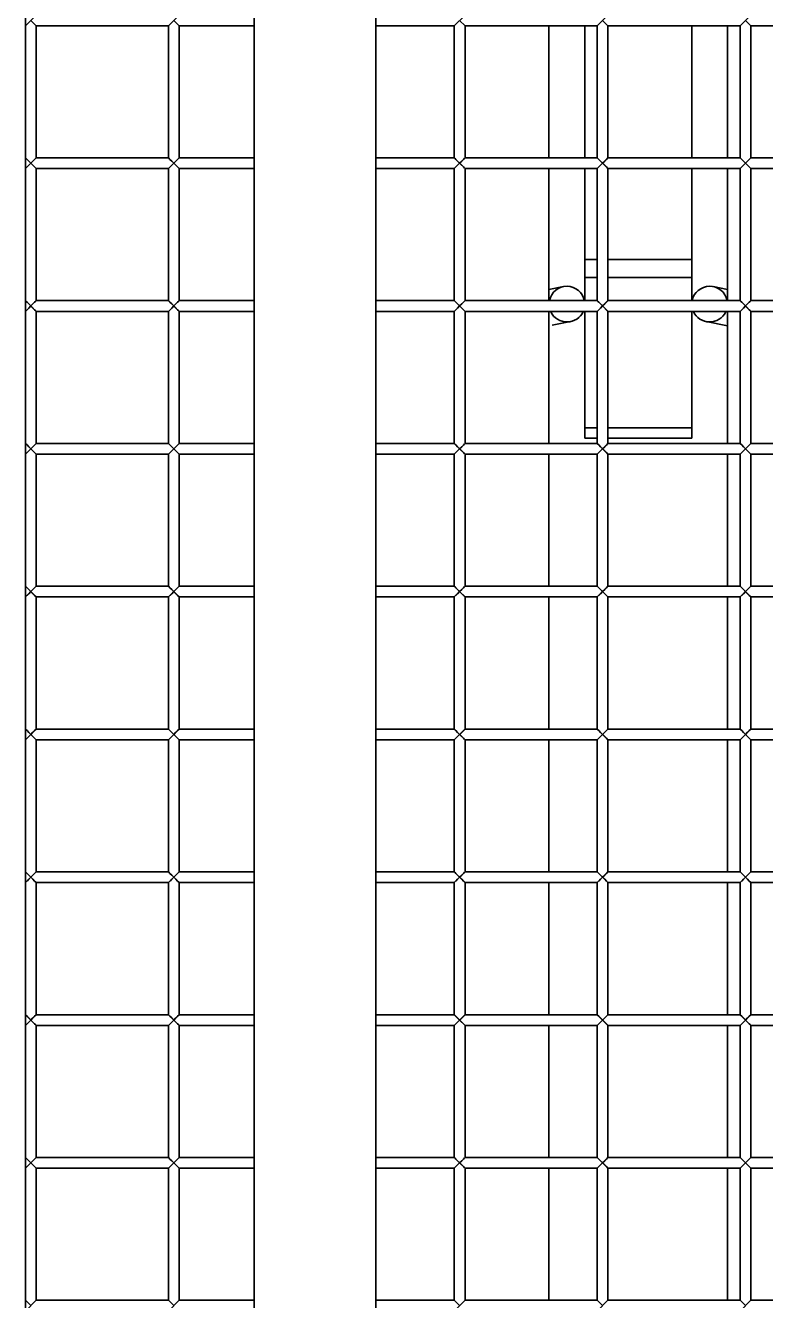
# Model space of a CAD drawing. Header units: millimetres. Extents: x 32496 to 166256, y 3504 to 23939.
# Drawn here: x 145206.7 to 145413.8, y 13907.8 to 14264.9 of the extents above; entities that cross this region are included whole.
import ezdxf

# ---------------------------------------------------------------- set-up
doc = ezdxf.new("R2010")
doc.units = ezdxf.units.MM
doc.layers.get('0').update_dxf_attribs({"lineweight": 35})

# ---------------------------------------------------------------- blocks, each defined once
blk = doc.blocks.new('8-1250')
at = {"linetype": 'Continuous'}
for p, q in [((-3325.63, -32393.79), (-3325.63, -33324.79)), ((-3291.63, -32393.79), (-3291.63, -33324.79)), ((-3389.63, -33311.79), (-3389.63, -32408.79)), ((-3389.63, -32641.79), (-3386.63, -32638.79)), ((-3386.63, -32641.79), (-3388.13, -32640.29)), ((-3349.63, -32641.79), (-3346.63, -32638.79)), ((-3346.63, -32641.79), (-3348.13, -32640.29)), ((-3269.63, -32641.79), (-3266.63, -32638.79)), ((-3266.63, -32641.79), (-3268.13, -32640.29)), ((-3229.63, -32641.79), (-3226.63, -32638.79)), ((-3226.63, -32641.79), (-3228.13, -32640.29)), ((-3189.63, -32641.79), (-3186.63, -32638.79)), ((-3186.63, -32641.79), (-3188.13, -32640.29)), ((-3386.63, -32641.79), (-3386.63, -32678.79)), ((-3386.63, -32641.79), (-3349.63, -32641.79)), ((-3349.63, -32641.79), (-3349.63, -32678.79)), ((-3346.63, -32641.79), (-3346.63, -32678.79)), ((-3346.63, -32641.79), (-3325.63, -32641.79)), ((-3291.63, -32641.79), (-3269.63, -32641.79)), ((-3269.63, -32641.79), (-3269.63, -32678.79)), ((-3266.63, -32641.79), (-3266.63, -32678.79)), ((-3266.63, -32641.79), (-3229.63, -32641.79)), ((-3243.13, -32678.79), (-3243.13, -32641.79)), ((-3233.13, -32678.79), (-3233.13, -32641.79)), ((-3229.63, -32641.79), (-3229.63, -32678.79)), ((-3226.63, -32641.79), (-3226.63, -32678.79)), ((-3226.63, -32641.79), (-3189.63, -32641.79)), ((-3203.13, -32678.79), (-3203.13, -32641.79)), ((-3193.13, -32641.79), (-3193.13, -32678.79)), ((-3189.63, -32641.79), (-3189.63, -32678.79)), ((-3186.63, -32641.79), (-3186.63, -32678.79)), ((-3186.63, -32641.79), (-3149.63, -32641.79)), ((-3389.63, -32681.79), (-3386.63, -32678.79)), ((-3389.63, -32678.79), (-3388.13, -32680.29)), ((-3386.63, -32678.79), (-3349.63, -32678.79)), ((-3349.63, -32681.79), (-3346.63, -32678.79)), ((-3349.63, -32678.79), (-3348.13, -32680.29)), ((-3346.63, -32678.79), (-3325.63, -32678.79)), ((-3291.63, -32678.79), (-3269.63, -32678.79)), ((-3269.63, -32681.79), (-3266.63, -32678.79)), ((-3269.63, -32678.79), (-3268.13, -32680.29)), ((-3266.63, -32678.79), (-3229.63, -32678.79)), ((-3229.63, -32681.79), (-3226.63, -32678.79)), ((-3229.63, -32678.79), (-3228.13, -32680.29)), ((-3226.63, -32678.79), (-3189.63, -32678.79)), ((-3189.63, -32681.79), (-3186.63, -32678.79)), ((-3189.63, -32678.79), (-3188.13, -32680.29)), ((-3186.63, -32678.79), (-3149.63, -32678.79)), ((-3386.63, -32681.79), (-3388.13, -32680.29)), ((-3386.63, -32681.79), (-3386.63, -32718.79)), ((-3386.63, -32681.79), (-3349.63, -32681.79)), ((-3349.63, -32681.79), (-3349.63, -32718.79)), ((-3346.63, -32681.79), (-3348.13, -32680.29)), ((-3346.63, -32681.79), (-3346.63, -32718.79)), ((-3346.63, -32681.79), (-3325.63, -32681.79)), ((-3291.63, -32681.79), (-3269.63, -32681.79)), ((-3269.63, -32681.79), (-3269.63, -32718.79)), ((-3266.63, -32681.79), (-3268.13, -32680.29)), ((-3266.63, -32681.79), (-3266.63, -32718.79)), ((-3266.63, -32681.79), (-3229.63, -32681.79)), ((-3243.13, -32718.79), (-3243.13, -32681.79)), ((-3233.13, -32718.82), (-3233.13, -32681.79)), ((-3229.63, -32681.79), (-3229.63, -32718.79)), ((-3226.63, -32681.79), (-3228.13, -32680.29)), ((-3226.63, -32681.79), (-3226.63, -32718.79)), ((-3226.63, -32681.79), (-3189.63, -32681.79)), ((-3203.13, -32718.82), (-3203.13, -32681.79)), ((-3193.13, -32681.79), (-3193.13, -32718.79)), ((-3189.63, -32681.79), (-3189.63, -32718.79)), ((-3186.63, -32681.79), (-3188.13, -32680.29)), ((-3186.63, -32681.79), (-3186.63, -32718.79)), ((-3186.63, -32681.79), (-3149.63, -32681.79)), ((-3233.13, -32707.29), (-3229.63, -32707.29)), ((-3226.63, -32707.29), (-3203.13, -32707.29)), ((-3243.13, -32715.66), (-3239.04, -32714.86)), ((-3229.63, -32712.29), (-3233.13, -32712.29)), ((-3203.13, -32712.29), (-3226.63, -32712.29)), ((-3197.21, -32714.86), (-3193.13, -32715.66)), ((-3389.63, -32721.79), (-3386.63, -32718.79)), ((-3389.63, -32718.79), (-3388.13, -32720.29)), ((-3386.63, -32718.79), (-3349.63, -32718.79)), ((-3349.63, -32721.79), (-3346.63, -32718.79)), ((-3349.63, -32718.79), (-3348.13, -32720.29)), ((-3346.63, -32718.79), (-3325.63, -32718.79)), ((-3291.63, -32718.79), (-3269.63, -32718.79)), ((-3269.63, -32721.79), (-3266.63, -32718.79)), ((-3269.63, -32718.79), (-3268.13, -32720.29)), ((-3266.63, -32718.79), (-3229.63, -32718.79)), ((-3229.63, -32721.79), (-3226.63, -32718.79)), ((-3229.63, -32718.79), (-3228.13, -32720.29)), ((-3226.63, -32718.79), (-3189.63, -32718.79)), ((-3189.63, -32721.79), (-3186.63, -32718.79)), ((-3189.63, -32718.79), (-3188.13, -32720.29)), ((-3186.63, -32718.79), (-3149.63, -32718.79)), ((-3386.63, -32721.79), (-3388.13, -32720.29)), ((-3386.63, -32721.79), (-3386.63, -32758.79)), ((-3386.63, -32721.79), (-3349.63, -32721.79)), ((-3349.63, -32721.79), (-3349.63, -32758.79)), ((-3346.63, -32721.79), (-3348.13, -32720.29)), ((-3346.63, -32721.79), (-3346.63, -32758.79)), ((-3346.63, -32721.79), (-3325.63, -32721.79)), ((-3291.63, -32721.79), (-3269.63, -32721.79)), ((-3269.63, -32721.79), (-3269.63, -32758.79)), ((-3266.63, -32721.79), (-3268.13, -32720.29)), ((-3266.63, -32721.79), (-3266.63, -32758.79)), ((-3266.63, -32721.79), (-3229.63, -32721.79)), ((-3243.13, -32758.79), (-3243.13, -32721.79)), ((-3233.13, -32721.79), (-3233.13, -32757.29)), ((-3229.63, -32721.79), (-3229.63, -32758.79)), ((-3226.63, -32721.79), (-3228.13, -32720.29)), ((-3226.63, -32721.79), (-3226.63, -32758.79)), ((-3226.63, -32721.79), (-3189.63, -32721.79)), ((-3203.13, -32757.29), (-3203.13, -32721.79)), ((-3193.13, -32721.79), (-3193.13, -32758.79)), ((-3189.63, -32721.79), (-3189.63, -32758.79)), ((-3186.63, -32721.79), (-3188.13, -32720.29)), ((-3186.63, -32721.79), (-3186.63, -32758.79)), ((-3186.63, -32721.79), (-3149.63, -32721.79)), ((-3242.27, -32725.68), (-3237.13, -32724.68)), ((-3199.12, -32724.68), (-3193.13, -32725.84)), ((-3233.13, -32754.4), (-3229.63, -32754.4)), ((-3226.63, -32754.4), (-3203.13, -32754.4)), ((-3229.63, -32757.29), (-3233.13, -32757.29)), ((-3203.13, -32757.29), (-3226.63, -32757.29)), ((-3389.63, -32761.79), (-3386.63, -32758.79)), ((-3389.63, -32758.79), (-3388.13, -32760.29)), ((-3386.63, -32761.79), (-3388.13, -32760.29)), ((-3386.63, -32758.79), (-3349.63, -32758.79)), ((-3349.63, -32761.79), (-3346.63, -32758.79)), ((-3349.63, -32758.79), (-3348.13, -32760.29)), ((-3346.63, -32761.79), (-3348.13, -32760.29)), ((-3346.63, -32758.79), (-3325.63, -32758.79)), ((-3291.63, -32758.79), (-3269.63, -32758.79)), ((-3269.63, -32761.79), (-3266.63, -32758.79)), ((-3269.63, -32758.79), (-3268.13, -32760.29)), ((-3266.63, -32761.79), (-3268.13, -32760.29)), ((-3266.63, -32758.79), (-3229.63, -32758.79)), ((-3229.63, -32761.79), (-3226.63, -32758.79)), ((-3229.63, -32758.79), (-3228.13, -32760.29)), ((-3226.63, -32761.79), (-3228.13, -32760.29)), ((-3226.63, -32758.79), (-3189.63, -32758.79)), ((-3189.63, -32761.79), (-3186.63, -32758.79)), ((-3189.63, -32758.79), (-3188.13, -32760.29)), ((-3186.63, -32761.79), (-3188.13, -32760.29)), ((-3186.63, -32758.79), (-3149.63, -32758.79)), ((-3386.63, -32761.79), (-3386.63, -32798.79)), ((-3386.63, -32761.79), (-3349.63, -32761.79)), ((-3349.63, -32761.79), (-3349.63, -32798.79)), ((-3346.63, -32761.79), (-3346.63, -32798.79)), ((-3346.63, -32761.79), (-3325.63, -32761.79)), ((-3291.63, -32761.79), (-3269.63, -32761.79)), ((-3269.63, -32761.79), (-3269.63, -32798.79)), ((-3266.63, -32761.79), (-3266.63, -32798.79)), ((-3266.63, -32761.79), (-3229.63, -32761.79)), ((-3243.13, -32798.79), (-3243.13, -32761.79)), ((-3229.63, -32761.79), (-3229.63, -32798.79)), ((-3226.63, -32761.79), (-3226.63, -32798.79)), ((-3226.63, -32761.79), (-3189.63, -32761.79)), ((-3193.13, -32761.79), (-3193.13, -32798.79)), ((-3189.63, -32761.79), (-3189.63, -32798.79)), ((-3186.63, -32761.79), (-3186.63, -32798.79)), ((-3186.63, -32761.79), (-3149.63, -32761.79)), ((-3389.63, -32801.79), (-3386.63, -32798.79)), ((-3389.63, -32798.79), (-3388.13, -32800.29)), ((-3386.63, -32801.79), (-3388.13, -32800.29)), ((-3386.63, -32798.79), (-3349.63, -32798.79)), ((-3349.63, -32801.79), (-3346.63, -32798.79)), ((-3349.63, -32798.79), (-3348.13, -32800.29)), ((-3346.63, -32801.79), (-3348.13, -32800.29)), ((-3346.63, -32798.79), (-3325.63, -32798.79)), ((-3291.63, -32798.79), (-3269.63, -32798.79)), ((-3269.63, -32801.79), (-3266.63, -32798.79)), ((-3269.63, -32798.79), (-3268.13, -32800.29)), ((-3266.63, -32801.79), (-3268.13, -32800.29)), ((-3266.63, -32798.79), (-3229.63, -32798.79)), ((-3229.63, -32801.79), (-3226.63, -32798.79)), ((-3229.63, -32798.79), (-3228.13, -32800.29)), ((-3226.63, -32801.79), (-3228.13, -32800.29)), ((-3226.63, -32798.79), (-3189.63, -32798.79)), ((-3189.63, -32801.79), (-3186.63, -32798.79)), ((-3189.63, -32798.79), (-3188.13, -32800.29)), ((-3186.63, -32801.79), (-3188.13, -32800.29)), ((-3186.63, -32798.79), (-3149.63, -32798.79)), ((-3386.63, -32801.79), (-3386.63, -32838.79)), ((-3386.63, -32801.79), (-3349.63, -32801.79)), ((-3349.63, -32801.79), (-3349.63, -32838.79)), ((-3346.63, -32801.79), (-3346.63, -32838.79)), ((-3346.63, -32801.79), (-3325.63, -32801.79)), ((-3291.63, -32801.79), (-3269.63, -32801.79)), ((-3269.63, -32801.79), (-3269.63, -32838.79)), ((-3266.63, -32801.79), (-3266.63, -32838.79)), ((-3266.63, -32801.79), (-3229.63, -32801.79)), ((-3243.13, -32838.79), (-3243.13, -32801.79)), ((-3229.63, -32801.79), (-3229.63, -32838.79)), ((-3226.63, -32801.79), (-3226.63, -32838.79)), ((-3226.63, -32801.79), (-3189.63, -32801.79)), ((-3193.13, -32801.79), (-3193.13, -32838.79)), ((-3189.63, -32801.79), (-3189.63, -32838.79)), ((-3186.63, -32801.79), (-3186.63, -32838.79)), ((-3186.63, -32801.79), (-3149.63, -32801.79)), ((-3389.63, -32841.79), (-3386.63, -32838.79)), ((-3389.63, -32838.79), (-3388.13, -32840.29)), ((-3386.63, -32841.79), (-3388.13, -32840.29)), ((-3386.63, -32838.79), (-3349.63, -32838.79)), ((-3349.63, -32841.79), (-3346.63, -32838.79)), ((-3349.63, -32838.79), (-3348.13, -32840.29)), ((-3346.63, -32841.79), (-3348.13, -32840.29)), ((-3346.63, -32838.79), (-3325.63, -32838.79)), ((-3291.63, -32838.79), (-3269.63, -32838.79)), ((-3269.63, -32841.79), (-3266.63, -32838.79)), ((-3269.63, -32838.79), (-3268.13, -32840.29)), ((-3266.63, -32841.79), (-3268.13, -32840.29)), ((-3266.63, -32838.79), (-3229.63, -32838.79)), ((-3229.63, -32841.79), (-3226.63, -32838.79)), ((-3229.63, -32838.79), (-3228.13, -32840.29)), ((-3226.63, -32841.79), (-3228.13, -32840.29)), ((-3226.63, -32838.79), (-3189.63, -32838.79)), ((-3189.63, -32841.79), (-3186.63, -32838.79)), ((-3189.63, -32838.79), (-3188.13, -32840.29)), ((-3186.63, -32841.79), (-3188.13, -32840.29)), ((-3186.63, -32838.79), (-3149.63, -32838.79)), ((-3386.63, -32841.79), (-3386.63, -32878.79)), ((-3386.63, -32841.79), (-3349.63, -32841.79)), ((-3349.63, -32841.79), (-3349.63, -32878.79)), ((-3346.63, -32841.79), (-3346.63, -32878.79)), ((-3346.63, -32841.79), (-3325.63, -32841.79)), ((-3291.63, -32841.79), (-3269.63, -32841.79)), ((-3269.63, -32841.79), (-3269.63, -32878.79)), ((-3266.63, -32841.79), (-3266.63, -32878.79)), ((-3266.63, -32841.79), (-3229.63, -32841.79)), ((-3243.13, -32878.79), (-3243.13, -32841.79)), ((-3229.63, -32841.79), (-3229.63, -32878.79)), ((-3226.63, -32841.79), (-3226.63, -32878.79)), ((-3226.63, -32841.79), (-3189.63, -32841.79)), ((-3193.13, -32841.79), (-3193.13, -32878.79)), ((-3189.63, -32841.79), (-3189.63, -32878.79)), ((-3186.63, -32841.79), (-3186.63, -32878.79)), ((-3186.63, -32841.79), (-3149.63, -32841.79)), ((-3389.63, -32881.79), (-3386.63, -32878.79)), ((-3389.63, -32878.79), (-3388.13, -32880.29)), ((-3386.63, -32878.79), (-3349.63, -32878.79)), ((-3349.63, -32881.79), (-3346.63, -32878.79)), ((-3349.63, -32878.79), (-3348.13, -32880.29)), ((-3346.63, -32878.79), (-3325.63, -32878.79)), ((-3291.63, -32878.79), (-3269.63, -32878.79)), ((-3269.63, -32881.79), (-3266.63, -32878.79)), ((-3269.63, -32878.79), (-3268.13, -32880.29)), ((-3266.63, -32878.79), (-3229.63, -32878.79)), ((-3229.63, -32881.79), (-3226.63, -32878.79)), ((-3229.63, -32878.79), (-3228.13, -32880.29)), ((-3226.63, -32878.79), (-3189.63, -32878.79)), ((-3189.63, -32881.79), (-3186.63, -32878.79)), ((-3189.63, -32878.79), (-3188.13, -32880.29)), ((-3186.63, -32878.79), (-3149.63, -32878.79)), ((-3386.63, -32881.79), (-3388.13, -32880.29)), ((-3386.63, -32881.79), (-3386.63, -32918.79)), ((-3386.63, -32881.79), (-3349.63, -32881.79)), ((-3349.63, -32881.79), (-3349.63, -32918.79)), ((-3346.63, -32881.79), (-3348.13, -32880.29)), ((-3346.63, -32881.79), (-3346.63, -32918.79)), ((-3346.63, -32881.79), (-3325.63, -32881.79)), ((-3291.63, -32881.79), (-3269.63, -32881.79)), ((-3269.63, -32881.79), (-3269.63, -32918.79)), ((-3266.63, -32881.79), (-3268.13, -32880.29)), ((-3266.63, -32881.79), (-3266.63, -32918.79)), ((-3266.63, -32881.79), (-3229.63, -32881.79)), ((-3243.13, -32918.79), (-3243.13, -32881.79)), ((-3229.63, -32881.79), (-3229.63, -32918.79)), ((-3226.63, -32881.79), (-3228.13, -32880.29)), ((-3226.63, -32881.79), (-3226.63, -32918.79)), ((-3226.63, -32881.79), (-3189.63, -32881.79)), ((-3193.13, -32881.79), (-3193.13, -32918.79)), ((-3189.63, -32881.79), (-3189.63, -32918.79)), ((-3186.63, -32881.79), (-3188.13, -32880.29)), ((-3186.63, -32881.79), (-3186.63, -32918.79)), ((-3186.63, -32881.79), (-3149.63, -32881.79)), ((-3389.63, -32921.79), (-3386.63, -32918.79)), ((-3389.63, -32918.79), (-3388.13, -32920.29)), ((-3386.63, -32918.79), (-3349.63, -32918.79)), ((-3349.63, -32921.79), (-3346.63, -32918.79)), ((-3349.63, -32918.79), (-3348.13, -32920.29)), ((-3346.63, -32918.79), (-3325.63, -32918.79)), ((-3291.63, -32918.79), (-3269.63, -32918.79)), ((-3269.63, -32921.79), (-3266.63, -32918.79)), ((-3269.63, -32918.79), (-3268.13, -32920.29)), ((-3266.63, -32918.79), (-3229.63, -32918.79)), ((-3229.63, -32921.79), (-3226.63, -32918.79)), ((-3229.63, -32918.79), (-3228.13, -32920.29)), ((-3226.63, -32918.79), (-3189.63, -32918.79)), ((-3189.63, -32921.79), (-3186.63, -32918.79)), ((-3189.63, -32918.79), (-3188.13, -32920.29)), ((-3186.63, -32918.79), (-3149.63, -32918.79)), ((-3386.63, -32921.79), (-3388.13, -32920.29)), ((-3386.63, -32921.79), (-3386.63, -32958.79)), ((-3386.63, -32921.79), (-3349.63, -32921.79)), ((-3349.63, -32921.79), (-3349.63, -32958.79)), ((-3346.63, -32921.79), (-3348.13, -32920.29)), ((-3346.63, -32921.79), (-3346.63, -32958.79)), ((-3346.63, -32921.79), (-3325.63, -32921.79)), ((-3291.63, -32921.79), (-3269.63, -32921.79)), ((-3269.63, -32921.79), (-3269.63, -32958.79)), ((-3266.63, -32921.79), (-3268.13, -32920.29)), ((-3266.63, -32921.79), (-3266.63, -32958.79)), ((-3266.63, -32921.79), (-3229.63, -32921.79)), ((-3243.13, -32958.79), (-3243.13, -32921.79)), ((-3229.63, -32921.79), (-3229.63, -32958.79)), ((-3226.63, -32921.79), (-3228.13, -32920.29)), ((-3226.63, -32921.79), (-3226.63, -32958.79)), ((-3226.63, -32921.79), (-3189.63, -32921.79)), ((-3193.13, -32921.79), (-3193.13, -32958.79)), ((-3189.63, -32921.79), (-3189.63, -32958.79)), ((-3186.63, -32921.79), (-3188.13, -32920.29)), ((-3186.63, -32921.79), (-3186.63, -32958.79)), ((-3186.63, -32921.79), (-3149.63, -32921.79)), ((-3389.63, -32961.79), (-3386.63, -32958.79)), ((-3389.63, -32958.79), (-3388.13, -32960.29)), ((-3386.63, -32961.79), (-3388.13, -32960.29)), ((-3386.63, -32958.79), (-3349.63, -32958.79)), ((-3349.63, -32961.79), (-3346.63, -32958.79)), ((-3349.63, -32958.79), (-3348.13, -32960.29)), ((-3346.63, -32961.79), (-3348.13, -32960.29)), ((-3346.63, -32958.79), (-3325.63, -32958.79)), ((-3291.63, -32958.79), (-3269.63, -32958.79)), ((-3269.63, -32961.79), (-3266.63, -32958.79)), ((-3269.63, -32958.79), (-3268.13, -32960.29)), ((-3266.63, -32961.79), (-3268.13, -32960.29)), ((-3266.63, -32958.79), (-3229.63, -32958.79)), ((-3229.63, -32961.79), (-3226.63, -32958.79)), ((-3229.63, -32958.79), (-3228.13, -32960.29)), ((-3226.63, -32961.79), (-3228.13, -32960.29)), ((-3226.63, -32958.79), (-3189.63, -32958.79)), ((-3189.63, -32961.79), (-3186.63, -32958.79)), ((-3189.63, -32958.79), (-3188.13, -32960.29)), ((-3186.63, -32961.79), (-3188.13, -32960.29)), ((-3186.63, -32958.79), (-3149.63, -32958.79)), ((-3386.63, -32961.79), (-3386.63, -32998.79)), ((-3386.63, -32961.79), (-3349.63, -32961.79)), ((-3349.63, -32961.79), (-3349.63, -32998.79)), ((-3346.63, -32961.79), (-3346.63, -32998.79)), ((-3346.63, -32961.79), (-3325.63, -32961.79)), ((-3291.63, -32961.79), (-3269.63, -32961.79)), ((-3269.63, -32961.79), (-3269.63, -32998.79)), ((-3266.63, -32961.79), (-3266.63, -32998.79)), ((-3266.63, -32961.79), (-3229.63, -32961.79)), ((-3243.13, -32998.79), (-3243.13, -32961.79)), ((-3229.63, -32961.79), (-3229.63, -32998.79)), ((-3226.63, -32961.79), (-3226.63, -32998.79)), ((-3226.63, -32961.79), (-3189.63, -32961.79)), ((-3193.13, -32961.79), (-3193.13, -32998.79)), ((-3189.63, -32961.79), (-3189.63, -32998.79)), ((-3186.63, -32961.79), (-3186.63, -32998.79)), ((-3186.63, -32961.79), (-3149.63, -32961.79)), ((-3389.63, -33001.79), (-3386.63, -32998.79)), ((-3389.63, -32998.79), (-3388.13, -33000.29)), ((-3386.63, -32998.79), (-3349.63, -32998.79)), ((-3349.63, -33001.79), (-3346.63, -32998.79)), ((-3349.63, -32998.79), (-3348.13, -33000.29)), ((-3346.63, -32998.79), (-3325.63, -32998.79)), ((-3291.63, -32998.79), (-3269.63, -32998.79)), ((-3269.63, -33001.79), (-3266.63, -32998.79)), ((-3269.63, -32998.79), (-3268.13, -33000.29)), ((-3266.63, -32998.79), (-3229.63, -32998.79)), ((-3229.63, -33001.79), (-3226.63, -32998.79)), ((-3229.63, -32998.79), (-3228.13, -33000.29)), ((-3226.63, -32998.79), (-3189.63, -32998.79)), ((-3189.63, -33001.79), (-3186.63, -32998.79)), ((-3189.63, -32998.79), (-3188.13, -33000.29)), ((-3186.63, -32998.79), (-3149.63, -32998.79))]:
    blk.add_line(p, q, dxfattribs=at)
for points in [[(-3389.51, -32678.9), (-3389.2, -32679.22), (-3388.71, -32679.71), (-3387.54, -32680.88)], [(-3388.13, -32680.29), (-3387.54, -32679.7), (-3387.07, -32679.23), (-3386.74, -32678.9)], [(-3349.51, -32678.9), (-3349.2, -32679.22), (-3348.71, -32679.71), (-3347.54, -32680.88)], [(-3348.13, -32680.29), (-3347.54, -32679.7), (-3347.07, -32679.23), (-3346.74, -32678.9)], [(-3269.51, -32678.9), (-3269.2, -32679.22), (-3268.71, -32679.71), (-3267.54, -32680.88)], [(-3268.13, -32680.29), (-3267.54, -32679.7), (-3267.07, -32679.23), (-3266.74, -32678.9)], [(-3229.51, -32678.9), (-3229.2, -32679.22), (-3228.71, -32679.71), (-3227.54, -32680.88)], [(-3228.13, -32680.29), (-3227.54, -32679.7), (-3227.07, -32679.23), (-3226.74, -32678.9)], [(-3189.51, -32678.9), (-3189.2, -32679.22), (-3188.71, -32679.71), (-3187.54, -32680.88)], [(-3188.13, -32680.29), (-3187.54, -32679.7), (-3187.07, -32679.23), (-3186.74, -32678.9)], [(-3388.13, -32680.29), (-3388.72, -32680.88), (-3389.19, -32681.35)], [(-3386.74, -32681.67), (-3387.07, -32681.35), (-3387.54, -32680.88)], [(-3348.13, -32680.29), (-3348.72, -32680.88), (-3349.19, -32681.35)], [(-3346.74, -32681.67), (-3347.07, -32681.35), (-3347.54, -32680.88)], [(-3268.13, -32680.29), (-3268.72, -32680.88), (-3269.19, -32681.35)], [(-3266.74, -32681.67), (-3267.07, -32681.35), (-3267.54, -32680.88)], [(-3228.13, -32680.29), (-3228.72, -32680.88), (-3229.19, -32681.35)], [(-3226.74, -32681.67), (-3227.07, -32681.35), (-3227.54, -32680.88)], [(-3188.13, -32680.29), (-3188.72, -32680.88), (-3189.19, -32681.35)], [(-3186.74, -32681.67), (-3187.07, -32681.35), (-3187.54, -32680.88)], [(-3389.51, -32718.9), (-3389.2, -32719.22), (-3388.71, -32719.71), (-3387.54, -32720.88)], [(-3388.13, -32720.29), (-3387.54, -32719.7), (-3387.07, -32719.23), (-3386.74, -32718.9)], [(-3349.51, -32718.9), (-3349.2, -32719.22), (-3348.71, -32719.71), (-3347.54, -32720.88)], [(-3348.13, -32720.29), (-3347.54, -32719.7), (-3347.07, -32719.23), (-3346.74, -32718.9)], [(-3269.51, -32718.9), (-3269.2, -32719.22), (-3268.71, -32719.71), (-3267.54, -32720.88)], [(-3268.13, -32720.29), (-3267.54, -32719.7), (-3267.07, -32719.23), (-3266.74, -32718.9)], [(-3229.51, -32718.9), (-3229.2, -32719.22), (-3228.71, -32719.71), (-3227.54, -32720.88)], [(-3228.13, -32720.29), (-3227.54, -32719.7), (-3227.07, -32719.23), (-3226.74, -32718.9)], [(-3189.51, -32718.9), (-3189.2, -32719.22), (-3188.71, -32719.71), (-3187.54, -32720.88)], [(-3188.13, -32720.29), (-3187.54, -32719.7), (-3187.07, -32719.23), (-3186.74, -32718.9)], [(-3388.13, -32720.29), (-3388.72, -32720.88), (-3389.19, -32721.35)], [(-3386.74, -32721.67), (-3387.07, -32721.35), (-3387.54, -32720.88)], [(-3348.13, -32720.29), (-3348.72, -32720.88), (-3349.19, -32721.35)], [(-3346.74, -32721.67), (-3347.07, -32721.35), (-3347.54, -32720.88)], [(-3268.13, -32720.29), (-3268.72, -32720.88), (-3269.19, -32721.35)], [(-3266.74, -32721.67), (-3267.07, -32721.35), (-3267.54, -32720.88)], [(-3228.13, -32720.29), (-3228.72, -32720.88), (-3229.19, -32721.35)], [(-3226.74, -32721.67), (-3227.07, -32721.35), (-3227.54, -32720.88)], [(-3188.13, -32720.29), (-3188.72, -32720.88), (-3189.19, -32721.35)], [(-3186.74, -32721.67), (-3187.07, -32721.35), (-3187.54, -32720.88)], [(-3389.51, -32758.9), (-3389.2, -32759.22), (-3388.71, -32759.71), (-3387.54, -32760.88)], [(-3388.13, -32760.29), (-3388.72, -32760.88), (-3389.19, -32761.35)], [(-3388.13, -32760.29), (-3387.54, -32759.7), (-3387.07, -32759.23), (-3386.74, -32758.9)], [(-3386.74, -32761.67), (-3387.07, -32761.35), (-3387.54, -32760.88)], [(-3349.51, -32758.9), (-3349.2, -32759.22), (-3348.71, -32759.71), (-3347.54, -32760.88)], [(-3348.13, -32760.29), (-3348.72, -32760.88), (-3349.19, -32761.35)], [(-3348.13, -32760.29), (-3347.54, -32759.7), (-3347.07, -32759.23), (-3346.74, -32758.9)], [(-3346.74, -32761.67), (-3347.07, -32761.35), (-3347.54, -32760.88)], [(-3269.51, -32758.9), (-3269.2, -32759.22), (-3268.71, -32759.71), (-3267.54, -32760.88)], [(-3268.13, -32760.29), (-3268.72, -32760.88), (-3269.19, -32761.35)], [(-3268.13, -32760.29), (-3267.54, -32759.7), (-3267.07, -32759.23), (-3266.74, -32758.9)], [(-3266.74, -32761.67), (-3267.07, -32761.35), (-3267.54, -32760.88)], [(-3229.51, -32758.9), (-3229.2, -32759.22), (-3228.71, -32759.71), (-3227.54, -32760.88)], [(-3228.13, -32760.29), (-3228.72, -32760.88), (-3229.19, -32761.35)], [(-3228.13, -32760.29), (-3227.54, -32759.7), (-3227.07, -32759.23), (-3226.74, -32758.9)], [(-3226.74, -32761.67), (-3227.07, -32761.35), (-3227.54, -32760.88)], [(-3189.51, -32758.9), (-3189.2, -32759.22), (-3188.71, -32759.71), (-3187.54, -32760.88)], [(-3188.13, -32760.29), (-3188.72, -32760.88), (-3189.19, -32761.35)], [(-3188.13, -32760.29), (-3187.54, -32759.7), (-3187.07, -32759.23), (-3186.74, -32758.9)], [(-3186.74, -32761.67), (-3187.07, -32761.35), (-3187.54, -32760.88)], [(-3389.51, -32798.9), (-3389.2, -32799.22), (-3388.71, -32799.71), (-3387.54, -32800.88)], [(-3388.13, -32800.29), (-3388.72, -32800.88), (-3389.19, -32801.35)], [(-3388.13, -32800.29), (-3387.54, -32799.7), (-3387.07, -32799.23), (-3386.74, -32798.9)], [(-3386.74, -32801.67), (-3387.07, -32801.35), (-3387.54, -32800.88)], [(-3349.51, -32798.9), (-3349.2, -32799.22), (-3348.71, -32799.71), (-3347.54, -32800.88)], [(-3348.13, -32800.29), (-3348.72, -32800.88), (-3349.19, -32801.35)], [(-3348.13, -32800.29), (-3347.54, -32799.7), (-3347.07, -32799.23), (-3346.74, -32798.9)], [(-3346.74, -32801.67), (-3347.07, -32801.35), (-3347.54, -32800.88)], [(-3269.51, -32798.9), (-3269.2, -32799.22), (-3268.71, -32799.71), (-3267.54, -32800.88)], [(-3268.13, -32800.29), (-3268.72, -32800.88), (-3269.19, -32801.35)], [(-3268.13, -32800.29), (-3267.54, -32799.7), (-3267.07, -32799.23), (-3266.74, -32798.9)], [(-3266.74, -32801.67), (-3267.07, -32801.35), (-3267.54, -32800.88)], [(-3229.51, -32798.9), (-3229.2, -32799.22), (-3228.71, -32799.71), (-3227.54, -32800.88)], [(-3228.13, -32800.29), (-3228.72, -32800.88), (-3229.19, -32801.35)], [(-3228.13, -32800.29), (-3227.54, -32799.7), (-3227.07, -32799.23), (-3226.74, -32798.9)], [(-3226.74, -32801.67), (-3227.07, -32801.35), (-3227.54, -32800.88)], [(-3189.51, -32798.9), (-3189.2, -32799.22), (-3188.71, -32799.71), (-3187.54, -32800.88)], [(-3188.13, -32800.29), (-3188.72, -32800.88), (-3189.19, -32801.35)], [(-3188.13, -32800.29), (-3187.54, -32799.7), (-3187.07, -32799.23), (-3186.74, -32798.9)], [(-3186.74, -32801.67), (-3187.07, -32801.35), (-3187.54, -32800.88)], [(-3389.51, -32838.9), (-3389.2, -32839.22), (-3388.71, -32839.71), (-3387.54, -32840.88)], [(-3388.13, -32840.29), (-3388.72, -32840.88), (-3389.19, -32841.35)], [(-3388.13, -32840.29), (-3387.54, -32839.7), (-3387.07, -32839.23), (-3386.74, -32838.9)], [(-3349.51, -32838.9), (-3349.2, -32839.22), (-3348.71, -32839.71), (-3347.54, -32840.88)], [(-3348.13, -32840.29), (-3348.72, -32840.88), (-3349.19, -32841.35)], [(-3348.13, -32840.29), (-3347.54, -32839.7), (-3347.07, -32839.23), (-3346.74, -32838.9)], [(-3269.51, -32838.9), (-3269.2, -32839.22), (-3268.71, -32839.71), (-3267.54, -32840.88)], [(-3268.13, -32840.29), (-3268.72, -32840.88), (-3269.19, -32841.35)], [(-3268.13, -32840.29), (-3267.54, -32839.7), (-3267.07, -32839.23), (-3266.74, -32838.9)], [(-3229.51, -32838.9), (-3229.2, -32839.22), (-3228.71, -32839.71), (-3227.54, -32840.88)], [(-3228.13, -32840.29), (-3228.72, -32840.88), (-3229.19, -32841.35)], [(-3228.13, -32840.29), (-3227.54, -32839.7), (-3227.07, -32839.23), (-3226.74, -32838.9)], [(-3189.51, -32838.9), (-3189.2, -32839.22), (-3188.71, -32839.71), (-3187.54, -32840.88)], [(-3188.13, -32840.29), (-3188.72, -32840.88), (-3189.19, -32841.35)], [(-3188.13, -32840.29), (-3187.54, -32839.7), (-3187.07, -32839.23), (-3186.74, -32838.9)], [(-3386.74, -32841.67), (-3387.07, -32841.35), (-3387.54, -32840.88)], [(-3346.74, -32841.67), (-3347.07, -32841.35), (-3347.54, -32840.88)], [(-3266.74, -32841.67), (-3267.07, -32841.35), (-3267.54, -32840.88)], [(-3226.74, -32841.67), (-3227.07, -32841.35), (-3227.54, -32840.88)], [(-3186.74, -32841.67), (-3187.07, -32841.35), (-3187.54, -32840.88)], [(-3389.51, -32878.9), (-3389.2, -32879.22), (-3388.71, -32879.71), (-3387.54, -32880.88)], [(-3388.13, -32880.29), (-3387.54, -32879.7), (-3387.07, -32879.23), (-3386.74, -32878.9)], [(-3349.51, -32878.9), (-3349.2, -32879.22), (-3348.71, -32879.71), (-3347.54, -32880.88)], [(-3348.13, -32880.29), (-3347.54, -32879.7), (-3347.07, -32879.23), (-3346.74, -32878.9)], [(-3269.51, -32878.9), (-3269.2, -32879.22), (-3268.71, -32879.71), (-3267.54, -32880.88)], [(-3268.13, -32880.29), (-3267.54, -32879.7), (-3267.07, -32879.23), (-3266.74, -32878.9)], [(-3229.51, -32878.9), (-3229.2, -32879.22), (-3228.71, -32879.71), (-3227.54, -32880.88)], [(-3228.13, -32880.29), (-3227.54, -32879.7), (-3227.07, -32879.23), (-3226.74, -32878.9)], [(-3189.51, -32878.9), (-3189.2, -32879.22), (-3188.71, -32879.71), (-3187.54, -32880.88)], [(-3188.13, -32880.29), (-3187.54, -32879.7), (-3187.07, -32879.23), (-3186.74, -32878.9)], [(-3388.13, -32880.29), (-3388.72, -32880.88), (-3389.19, -32881.35)], [(-3386.74, -32881.67), (-3387.07, -32881.35), (-3387.54, -32880.88)], [(-3348.13, -32880.29), (-3348.72, -32880.88), (-3349.19, -32881.35)], [(-3346.74, -32881.67), (-3347.07, -32881.35), (-3347.54, -32880.88)], [(-3268.13, -32880.29), (-3268.72, -32880.88), (-3269.19, -32881.35)], [(-3266.74, -32881.67), (-3267.07, -32881.35), (-3267.54, -32880.88)], [(-3228.13, -32880.29), (-3228.72, -32880.88), (-3229.19, -32881.35)], [(-3226.74, -32881.67), (-3227.07, -32881.35), (-3227.54, -32880.88)], [(-3188.13, -32880.29), (-3188.72, -32880.88), (-3189.19, -32881.35)], [(-3186.74, -32881.67), (-3187.07, -32881.35), (-3187.54, -32880.88)], [(-3389.51, -32918.9), (-3389.2, -32919.22), (-3388.71, -32919.71), (-3387.54, -32920.88)], [(-3388.13, -32920.29), (-3387.54, -32919.7), (-3387.07, -32919.23), (-3386.74, -32918.9)], [(-3349.51, -32918.9), (-3349.2, -32919.22), (-3348.71, -32919.71), (-3347.54, -32920.88)], [(-3348.13, -32920.29), (-3347.54, -32919.7), (-3347.07, -32919.23), (-3346.74, -32918.9)], [(-3269.51, -32918.9), (-3269.2, -32919.22), (-3268.71, -32919.71), (-3267.54, -32920.88)], [(-3268.13, -32920.29), (-3267.54, -32919.7), (-3267.07, -32919.23), (-3266.74, -32918.9)], [(-3229.51, -32918.9), (-3229.2, -32919.22), (-3228.71, -32919.71), (-3227.54, -32920.88)], [(-3228.13, -32920.29), (-3227.54, -32919.7), (-3227.07, -32919.23), (-3226.74, -32918.9)], [(-3189.51, -32918.9), (-3189.2, -32919.22), (-3188.71, -32919.71), (-3187.54, -32920.88)], [(-3188.13, -32920.29), (-3187.54, -32919.7), (-3187.07, -32919.23), (-3186.74, -32918.9)], [(-3388.13, -32920.29), (-3388.72, -32920.88), (-3389.19, -32921.35)], [(-3386.74, -32921.67), (-3387.07, -32921.35), (-3387.54, -32920.88)], [(-3348.13, -32920.29), (-3348.72, -32920.88), (-3349.19, -32921.35)], [(-3346.74, -32921.67), (-3347.07, -32921.35), (-3347.54, -32920.88)], [(-3268.13, -32920.29), (-3268.72, -32920.88), (-3269.19, -32921.35)], [(-3266.74, -32921.67), (-3267.07, -32921.35), (-3267.54, -32920.88)], [(-3228.13, -32920.29), (-3228.72, -32920.88), (-3229.19, -32921.35)], [(-3226.74, -32921.67), (-3227.07, -32921.35), (-3227.54, -32920.88)], [(-3188.13, -32920.29), (-3188.72, -32920.88), (-3189.19, -32921.35)], [(-3186.74, -32921.67), (-3187.07, -32921.35), (-3187.54, -32920.88)], [(-3389.51, -32958.9), (-3389.2, -32959.22), (-3388.71, -32959.71), (-3387.54, -32960.88)], [(-3388.13, -32960.29), (-3388.72, -32960.88), (-3389.19, -32961.35)], [(-3388.13, -32960.29), (-3387.54, -32959.7), (-3387.07, -32959.23), (-3386.74, -32958.9)], [(-3386.74, -32961.67), (-3387.07, -32961.35), (-3387.54, -32960.88)], [(-3349.51, -32958.9), (-3349.2, -32959.22), (-3348.71, -32959.71), (-3347.54, -32960.88)], [(-3348.13, -32960.29), (-3348.72, -32960.88), (-3349.19, -32961.35)], [(-3348.13, -32960.29), (-3347.54, -32959.7), (-3347.07, -32959.23), (-3346.74, -32958.9)], [(-3346.74, -32961.67), (-3347.07, -32961.35), (-3347.54, -32960.88)], [(-3269.51, -32958.9), (-3269.2, -32959.22), (-3268.71, -32959.71), (-3267.54, -32960.88)], [(-3268.13, -32960.29), (-3268.72, -32960.88), (-3269.19, -32961.35)], [(-3268.13, -32960.29), (-3267.54, -32959.7), (-3267.07, -32959.23), (-3266.74, -32958.9)], [(-3266.74, -32961.67), (-3267.07, -32961.35), (-3267.54, -32960.88)], [(-3229.51, -32958.9), (-3229.2, -32959.22), (-3228.71, -32959.71), (-3227.54, -32960.88)], [(-3228.13, -32960.29), (-3228.72, -32960.88), (-3229.19, -32961.35)], [(-3228.13, -32960.29), (-3227.54, -32959.7), (-3227.07, -32959.23), (-3226.74, -32958.9)], [(-3226.74, -32961.67), (-3227.07, -32961.35), (-3227.54, -32960.88)], [(-3189.51, -32958.9), (-3189.2, -32959.22), (-3188.71, -32959.71), (-3187.54, -32960.88)], [(-3188.13, -32960.29), (-3188.72, -32960.88), (-3189.19, -32961.35)], [(-3188.13, -32960.29), (-3187.54, -32959.7), (-3187.07, -32959.23), (-3186.74, -32958.9)], [(-3186.74, -32961.67), (-3187.07, -32961.35), (-3187.54, -32960.88)]]:
    blk.add_lwpolyline(points, dxfattribs=at)
for centre, start, end in [((-3238.09, -32719.77), 11, 168.1251), ((-3198.17, -32719.77), 11.8833, 169), ((-3238.09, -32719.77), 205.3278, 335.6707), ((-3198.17, -32719.77), 204.3171, 334.6844)]:
    blk.add_arc(centre, 5, start, end, dxfattribs=at)

msp = doc.modelspace()

# ---------------------------------------------------------------- block references
at = {"color": 6}
msp.add_blockref('8-1250', (148596.331, 46906.597), dxfattribs=at)

doc.saveas('drawing.dxf')
